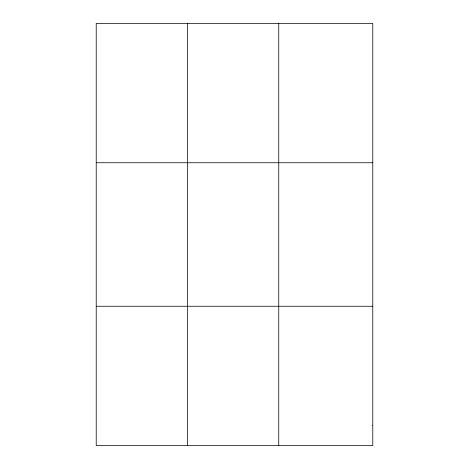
<?xml version="1.0" encoding="UTF-8"?>
<svg xmlns="http://www.w3.org/2000/svg" width="469" height="469" viewBox="0 0 469 469"><rect width="100%" height="100%" fill="white"/><g stroke="black" fill="none" stroke-linecap="round" stroke-linejoin="round"><path stroke-width="0.7" d="M187.489 23.45L187.489 445.55M278.75 23.45L278.75 445.55M96.221 162.743L372.779 162.743M96.221 306.257L372.779 306.257M372.779 425.653L372.779 445.55L96.221 445.55L96.221 23.45L372.779 23.45L372.779 425.653"/></g></svg>
